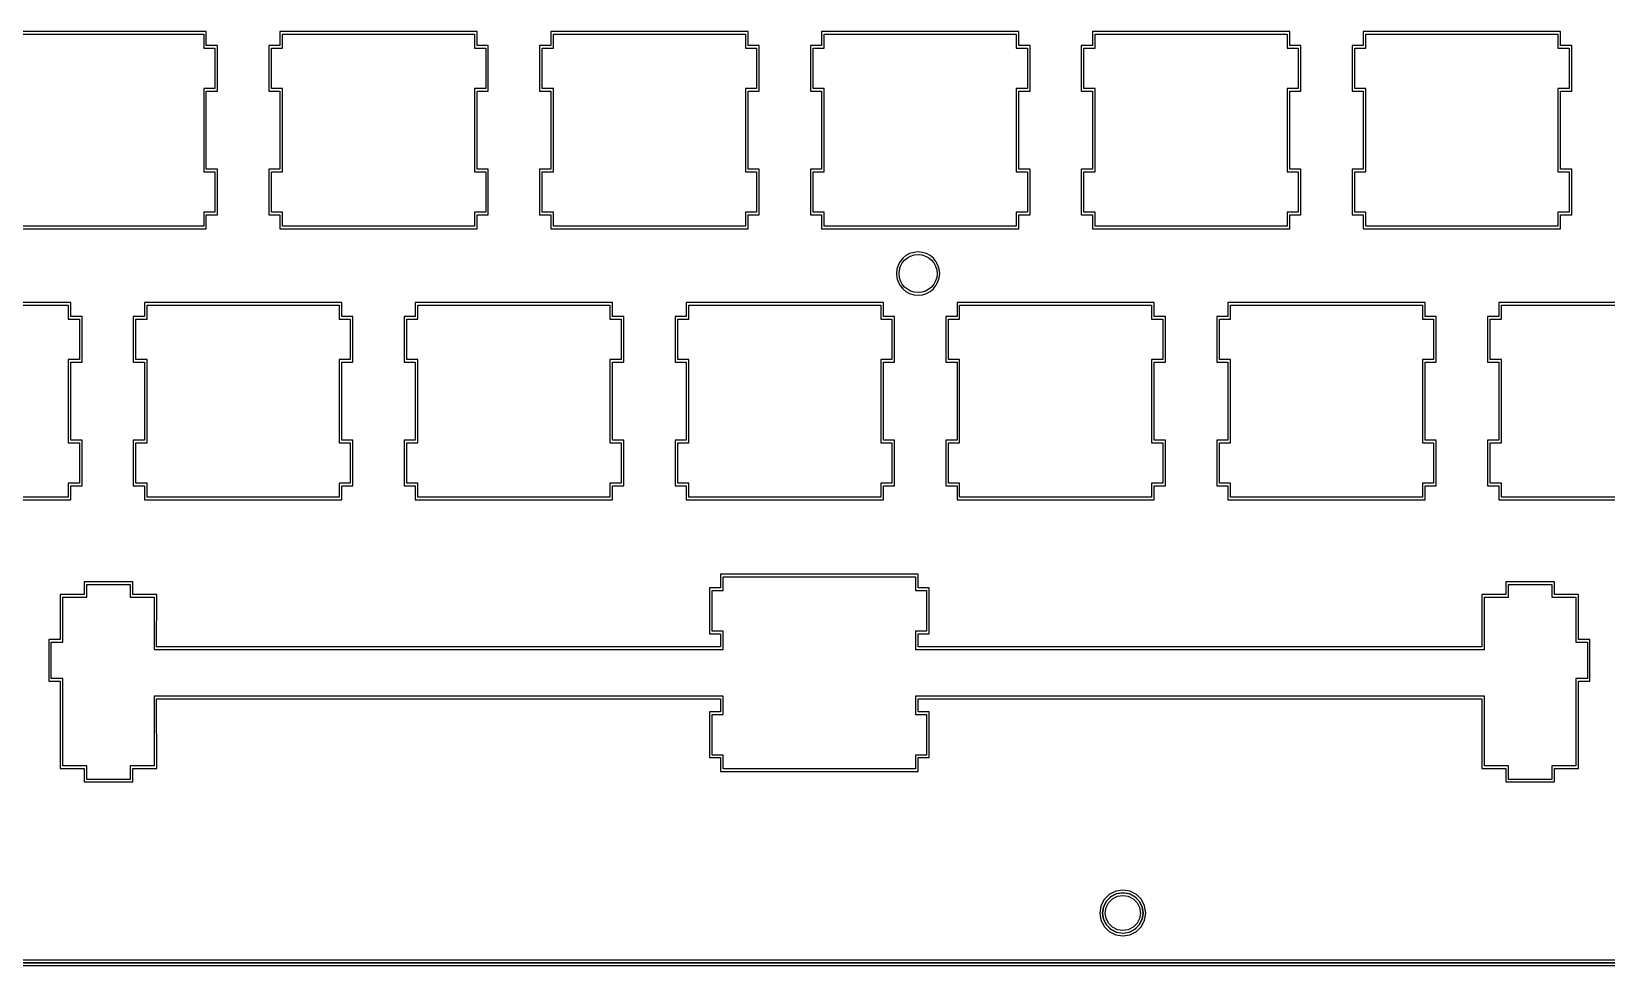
# Model space of a CAD drawing. Extents: x 5 to 332, y 5 to 122.
# Drawn here: x 91.6 to 202.4, y 4.8 to 70.5 of the extents above; entities that cross this region are included whole.
import ezdxf

# ---------------------------------------------------------------- set-up
doc = ezdxf.new("R2010")
doc.units = 0
doc.layers.add('Layer_1', color=7, linetype='CONTINUOUS')

msp = doc.modelspace()

# ---------------------------------------------------------------- linework, layer by layer
at = {"layer": 'Layer_1', "color": 7}
for p, q in [((103.93945, 70.46975), (90.064453, 70.46975)), ((90.25, 70.286158), (103.75586, 70.286158)), ((103.75586, 70.286158), (103.75586, 69.307643)), ((103.93945, 69.493188), (103.93945, 70.46975)), ((109.11523, 70.46975), (109.11523, 69.493188)), ((122.99023, 70.46975), (109.11523, 70.46975)), ((109.29883, 70.286158), (122.80469, 70.286158)), ((109.29883, 69.307643), (109.29883, 70.286158)), ((122.80469, 70.286158), (122.80469, 69.307643)), ((122.99023, 69.493188), (122.99023, 70.46975)), ((128.16406, 70.46975), (128.16406, 69.493188)), ((142.03906, 70.46975), (128.16406, 70.46975)), ((128.34961, 70.286158), (141.85547, 70.286158)), ((128.34961, 69.307643), (128.34961, 70.286158)), ((141.85547, 70.286158), (141.85547, 69.307643)), ((142.03906, 69.493188), (142.03906, 70.46975)), ((147.21484, 70.46975), (147.21484, 69.493188)), ((161.08984, 70.46975), (147.21484, 70.46975)), ((147.40039, 70.286158), (160.9043, 70.286158)), ((147.40039, 69.307643), (147.40039, 70.286158)), ((160.9043, 70.286158), (160.9043, 69.307643)), ((161.08984, 69.493188), (161.08984, 70.46975)), ((166.26562, 70.46975), (166.26562, 69.493188)), ((180.14062, 70.46975), (166.26562, 70.46975)), ((166.44922, 70.286158), (179.95508, 70.286158)), ((166.44922, 69.307643), (166.44922, 70.286158)), ((179.95508, 70.286158), (179.95508, 69.307643)), ((180.14062, 69.493188), (180.14062, 70.46975)), ((185.31445, 70.46975), (185.31445, 69.493188)), ((199.18945, 70.46975), (185.31445, 70.46975)), ((185.5, 70.286158), (199.00586, 70.286158)), ((185.5, 69.307641), (185.5, 70.286158)), ((199.00586, 70.286158), (199.00586, 69.307643)), ((199.18945, 69.493188), (199.18945, 70.46975)), ((103.75586, 69.307643), (104.53711, 69.307643)), ((104.72266, 69.493188), (103.93945, 69.493188)), ((104.53711, 69.307643), (104.53711, 66.46194)), ((104.72266, 66.276391), (104.72266, 69.493188)), ((109.11523, 69.493188), (108.33203, 69.493188)), ((108.33203, 69.493188), (108.33203, 69.399438)), ((108.33203, 69.399438), (108.33203, 66.276391)), ((108.51758, 66.46194), (108.51758, 69.307643)), ((108.51758, 69.307643), (109.29883, 69.307643)), ((122.80469, 69.307643), (123.58789, 69.307643)), ((123.77148, 69.493188), (122.99023, 69.493188)), ((123.58789, 69.307643), (123.58789, 66.46194)), ((123.77148, 66.276391), (123.77148, 69.493188)), ((128.16406, 69.493188), (127.38281, 69.493188)), ((127.38281, 69.493188), (127.38281, 69.399438)), ((127.38281, 69.399438), (127.38281, 66.276391)), ((127.56641, 66.46194), (127.56641, 69.307643)), ((127.56641, 69.307643), (128.34961, 69.307643)), ((141.85547, 69.307643), (142.63672, 69.307643)), ((142.82227, 69.493188), (142.03906, 69.493188)), ((142.63672, 69.307643), (142.63672, 66.46194)), ((142.82227, 66.276391), (142.82227, 69.493188)), ((147.21484, 69.493188), (146.43164, 69.493188)), ((146.43164, 69.493188), (146.43164, 69.399438)), ((146.43164, 69.399438), (146.43164, 66.276391)), ((146.61719, 66.46194), (146.61719, 69.307643)), ((146.61719, 69.307643), (147.40039, 69.307643)), ((160.9043, 69.307643), (161.6875, 69.307643)), ((161.87305, 69.493188), (161.08984, 69.493188)), ((161.6875, 69.307643), (161.6875, 66.46194)), ((161.87305, 66.276391), (161.87305, 69.493188)), ((166.26562, 69.493188), (165.48242, 69.493188)), ((165.48242, 69.493188), (165.48242, 69.399438)), ((165.48242, 69.399438), (165.48242, 66.276391)), ((165.66797, 66.46194), (165.66797, 69.307643)), ((165.66797, 69.307643), (166.44922, 69.307643)), ((179.95508, 69.307643), (180.73633, 69.307643)), ((180.92188, 69.493188), (180.14062, 69.493188)), ((180.73633, 69.307643), (180.73633, 66.46194)), ((180.92188, 66.276391), (180.92188, 69.493188)), ((185.31445, 69.493188), (184.5332, 69.493188)), ((184.5332, 69.493188), (184.5332, 69.399438)), ((184.5332, 69.399438), (184.5332, 66.276391)), ((184.7168, 66.461938), (184.7168, 69.307641)), ((184.7168, 69.307641), (185.5, 69.307641)), ((199.00586, 69.307643), (199.78711, 69.307643)), ((199.97266, 69.493188), (199.18945, 69.493188)), ((199.78711, 69.307643), (199.78711, 66.46194)), ((199.97266, 66.276391), (199.97266, 69.493188)), ((104.53711, 66.46194), (103.75586, 66.46194)), ((103.75586, 66.46194), (103.75586, 60.604518)), ((103.93945, 60.790062), (103.93945, 66.276391)), ((103.93945, 66.276391), (104.72266, 66.276391)), ((108.33203, 66.276391), (109.11523, 66.276391)), ((109.29883, 66.46194), (108.51758, 66.46194)), ((109.11523, 66.276391), (109.11523, 60.790062)), ((109.29883, 60.604518), (109.29883, 66.46194)), ((123.58789, 66.46194), (122.80469, 66.46194)), ((122.80469, 66.46194), (122.80469, 60.604518)), ((122.99023, 60.790062), (122.99023, 66.276391)), ((122.99023, 66.276391), (123.77148, 66.276391)), ((127.38281, 66.276391), (128.16406, 66.276391)), ((128.34961, 66.46194), (127.56641, 66.46194)), ((128.16406, 66.276391), (128.16406, 60.790062)), ((128.34961, 60.604518), (128.34961, 66.46194)), ((142.63672, 66.46194), (141.85547, 66.46194)), ((141.85547, 66.46194), (141.85547, 60.604518)), ((142.03906, 60.790062), (142.03906, 66.276391)), ((142.03906, 66.276391), (142.82227, 66.276391)), ((146.43164, 66.276391), (147.21484, 66.276391)), ((147.40039, 66.46194), (146.61719, 66.46194)), ((147.21484, 66.276391), (147.21484, 60.790062)), ((147.40039, 60.604518), (147.40039, 66.46194)), ((161.6875, 66.46194), (160.9043, 66.46194)), ((160.9043, 66.46194), (160.9043, 60.604518)), ((161.08984, 60.790062), (161.08984, 66.276391)), ((161.08984, 66.276391), (161.87305, 66.276391)), ((165.48242, 66.276391), (166.26562, 66.276391)), ((166.44922, 66.46194), (165.66797, 66.46194)), ((166.26562, 66.276391), (166.26562, 60.790062)), ((166.44922, 60.604518), (166.44922, 66.46194)), ((180.73633, 66.46194), (179.95508, 66.46194)), ((179.95508, 66.46194), (179.95508, 60.604518)), ((180.14062, 60.790062), (180.14062, 66.276391)), ((180.14062, 66.276391), (180.92188, 66.276391)), ((184.5332, 66.276391), (185.31445, 66.276391)), ((185.5, 66.461938), (184.7168, 66.461938)), ((185.31445, 66.276391), (185.31445, 60.790062)), ((185.5, 60.604516), (185.5, 66.461938)), ((199.78711, 66.46194), (199.00586, 66.46194)), ((199.00586, 66.46194), (199.00586, 60.604518)), ((199.18945, 60.790062), (199.18945, 66.276391)), ((199.18945, 66.276391), (199.97266, 66.276391)), ((103.75586, 60.604518), (104.53711, 60.604518)), ((104.72266, 60.790062), (103.93945, 60.790062)), ((104.53711, 60.604518), (104.53711, 57.758814)), ((104.72266, 57.573266), (104.72266, 60.790062)), ((109.11523, 60.790062), (108.33203, 60.790062)), ((108.33203, 60.790062), (108.33203, 57.573266)), ((108.51758, 57.758814), (108.51758, 60.604518)), ((108.51758, 60.604518), (109.29883, 60.604518)), ((122.80469, 60.604518), (123.58789, 60.604518)), ((123.77148, 60.790062), (122.99023, 60.790062)), ((123.58789, 60.604518), (123.58789, 57.758814)), ((123.77148, 57.573266), (123.77148, 60.790062)), ((128.16406, 60.790062), (127.38281, 60.790062)), ((127.38281, 60.790062), (127.38281, 57.573266)), ((127.56641, 57.758814), (127.56641, 60.604518)), ((127.56641, 60.604518), (128.34961, 60.604518)), ((141.85547, 60.604518), (142.63672, 60.604518)), ((142.82227, 60.790062), (142.03906, 60.790062)), ((142.63672, 60.604518), (142.63672, 57.758814)), ((142.82227, 57.573266), (142.82227, 60.790062)), ((147.21484, 60.790062), (146.43164, 60.790062)), ((146.43164, 60.790062), (146.43164, 57.573266)), ((146.61719, 57.758814), (146.61719, 60.604518)), ((146.61719, 60.604518), (147.40039, 60.604518)), ((160.9043, 60.604518), (161.6875, 60.604518)), ((161.87305, 60.790062), (161.08984, 60.790062)), ((161.6875, 60.604518), (161.6875, 57.758814)), ((161.87305, 57.573266), (161.87305, 60.790062)), ((166.26562, 60.790062), (165.48242, 60.790062)), ((165.48242, 60.790062), (165.48242, 57.573266)), ((165.66797, 57.758814), (165.66797, 60.604518)), ((165.66797, 60.604518), (166.44922, 60.604518)), ((179.95508, 60.604518), (180.73633, 60.604518)), ((180.92188, 60.790062), (180.14062, 60.790062)), ((180.73633, 60.604518), (180.73633, 57.758814)), ((180.92188, 57.573266), (180.92188, 60.790062)), ((185.31445, 60.790062), (184.5332, 60.790062)), ((184.5332, 60.790062), (184.5332, 57.573266)), ((184.7168, 57.758814), (184.7168, 60.604516)), ((184.7168, 60.604516), (185.5, 60.604516)), ((199.00586, 60.604518), (199.78711, 60.604518)), ((199.97266, 60.790062), (199.18945, 60.790062)), ((199.78711, 60.604518), (199.78711, 57.758814)), ((199.97266, 57.573266), (199.97266, 60.790062)), ((104.53711, 57.758814), (103.75586, 57.758814)), ((103.75586, 57.758814), (103.75586, 56.780299)), ((109.29883, 57.758814), (108.51758, 57.758814)), ((109.29883, 56.780299), (109.29883, 57.758814)), ((123.58789, 57.758814), (122.80469, 57.758814)), ((122.80469, 57.758814), (122.80469, 56.780299)), ((128.34961, 57.758814), (127.56641, 57.758814)), ((128.34961, 56.780299), (128.34961, 57.758814)), ((142.63672, 57.758814), (141.85547, 57.758814)), ((141.85547, 57.758814), (141.85547, 56.780299)), ((147.40039, 57.758814), (146.61719, 57.758814)), ((147.40039, 56.780299), (147.40039, 57.758814)), ((161.6875, 57.758814), (160.9043, 57.758814)), ((160.9043, 57.758814), (160.9043, 56.780299)), ((166.44922, 57.758814), (165.66797, 57.758814)), ((166.44922, 56.780299), (166.44922, 57.758814)), ((180.73633, 57.758814), (179.95508, 57.758814)), ((179.95508, 57.758814), (179.95508, 56.780299)), ((185.5, 57.758814), (184.7168, 57.758814)), ((185.5, 56.780299), (185.5, 57.758814)), ((199.78711, 57.758814), (199.00586, 57.758814)), ((199.00586, 57.758814), (199.00586, 56.780299)), ((90.064453, 56.596703), (103.93945, 56.596703)), ((103.75586, 56.780299), (90.25, 56.780299)), ((103.93945, 56.596703), (103.93945, 57.573266)), ((103.93945, 57.573266), (104.72266, 57.573266)), ((108.33203, 57.573266), (109.11523, 57.573266)), ((109.11523, 57.573266), (109.11523, 56.596703)), ((109.11523, 56.596703), (122.99023, 56.596703)), ((122.80469, 56.780299), (109.29883, 56.780299)), ((122.99023, 56.596703), (122.99023, 57.573266)), ((122.99023, 57.573266), (123.77148, 57.573266)), ((127.38281, 57.573266), (128.16406, 57.573266)), ((128.16406, 57.573266), (128.16406, 56.596703)), ((128.16406, 56.596703), (142.03906, 56.596703)), ((141.85547, 56.780299), (128.34961, 56.780299)), ((142.03906, 56.596703), (142.03906, 57.573266)), ((142.03906, 57.573266), (142.82227, 57.573266)), ((146.43164, 57.573266), (147.21484, 57.573266)), ((147.21484, 57.573266), (147.21484, 56.596703)), ((147.21484, 56.596703), (161.08984, 56.596703)), ((160.9043, 56.780299), (147.40039, 56.780299)), ((161.08984, 56.596703), (161.08984, 57.573266)), ((161.08984, 57.573266), (161.87305, 57.573266)), ((165.48242, 57.573266), (166.26562, 57.573266)), ((166.26562, 57.573266), (166.26562, 56.596703)), ((166.26562, 56.596703), (180.14062, 56.596703)), ((179.95508, 56.780299), (166.44922, 56.780299)), ((180.14062, 56.596703), (180.14062, 57.573266)), ((180.14062, 57.573266), (180.92188, 57.573266)), ((184.5332, 57.573266), (185.31445, 57.573266)), ((185.31445, 57.573266), (185.31445, 56.596703)), ((185.31445, 56.596703), (199.18945, 56.596703)), ((199.00586, 56.780299), (185.5, 56.780299)), ((199.18945, 56.596703), (199.18945, 57.573266)), ((199.18945, 57.573266), (199.97266, 57.573266)), ((153.99805, 54.975609), (153.99805, 54.975609)), ((153.99805, 54.790062), (153.99805, 54.790062)), ((94.414062, 51.420921), (80.539062, 51.420924)), ((80.724609, 51.235377), (94.230469, 51.235377)), ((94.230469, 51.235377), (94.230469, 50.256861)), ((94.414062, 50.442405), (94.414062, 51.420921)), ((99.589844, 51.420924), (99.589844, 50.442408)), ((113.46484, 51.420921), (99.589844, 51.420924)), ((99.775391, 51.235377), (113.2793, 51.235377)), ((99.775391, 50.256861), (99.775391, 51.235377)), ((113.2793, 51.235377), (113.2793, 50.256861)), ((113.46484, 50.442405), (113.46484, 51.420921)), ((118.64062, 51.420924), (118.64062, 50.442408)), ((132.51562, 51.420921), (118.64062, 51.420924)), ((118.82422, 51.235377), (132.33008, 51.235377)), ((118.82422, 50.256861), (118.82422, 51.235377)), ((132.33008, 51.235377), (132.33008, 50.256861)), ((132.51562, 50.442405), (132.51562, 51.420921)), ((137.68945, 51.420924), (137.68945, 50.442408)), ((151.56445, 51.420921), (137.68945, 51.420924)), ((137.875, 51.235377), (151.38086, 51.235377)), ((137.875, 50.256861), (137.875, 51.235377)), ((151.38086, 51.235377), (151.38086, 50.256861)), ((151.56445, 50.442405), (151.56445, 51.420921)), ((156.74023, 51.420924), (156.74023, 50.442408)), ((170.61523, 51.420921), (156.74023, 51.420924)), ((156.92383, 51.235377), (170.42969, 51.235377)), ((156.92383, 50.256861), (156.92383, 51.235377)), ((170.42969, 51.235377), (170.42969, 50.256861)), ((170.61523, 50.442405), (170.61523, 51.420921)), ((175.78906, 51.420924), (175.78906, 50.442408)), ((189.66406, 51.420921), (175.78906, 51.420924)), ((175.97461, 51.235377), (189.48047, 51.235377)), ((175.97461, 50.256861), (175.97461, 51.235377)), ((189.48047, 51.235377), (189.48047, 50.256861)), ((189.66406, 50.442405), (189.66406, 51.420921)), ((194.83984, 51.420924), (194.83984, 50.442408)), ((208.71484, 51.420921), (194.83984, 51.420924)), ((195.02539, 51.235377), (208.5293, 51.235377)), ((195.02539, 50.256861), (195.02539, 51.235377)), ((94.230469, 50.256861), (95.011719, 50.256861)), ((95.197266, 50.442405), (94.414062, 50.442405)), ((95.011719, 50.256861), (95.011719, 47.411158)), ((95.197266, 47.227561), (95.197266, 50.442405)), ((99.589844, 50.442408), (98.806641, 50.442408)), ((98.806641, 50.442408), (98.806641, 50.350608)), ((98.806641, 50.350608), (98.806641, 47.227561)), ((98.992188, 47.411158), (98.992188, 50.256861)), ((98.992188, 50.256861), (99.775391, 50.256861)), ((113.2793, 50.256861), (114.0625, 50.256861)), ((114.24805, 50.442405), (113.46484, 50.442405)), ((114.0625, 50.256861), (114.0625, 47.411158)), ((114.24805, 47.227561), (114.24805, 50.442405)), ((118.64062, 50.442408), (117.85742, 50.442408)), ((117.85742, 50.442408), (117.85742, 50.350608)), ((117.85742, 50.350608), (117.85742, 47.227561)), ((118.04297, 47.411158), (118.04297, 50.256861)), ((118.04297, 50.256861), (118.82422, 50.256861)), ((132.33008, 50.256861), (133.11133, 50.256861)), ((133.29688, 50.442405), (132.51562, 50.442405)), ((133.11133, 50.256861), (133.11133, 47.411158)), ((133.29688, 47.227561), (133.29688, 50.442405)), ((137.68945, 50.442408), (136.9082, 50.442408)), ((136.9082, 50.442408), (136.9082, 50.350608)), ((136.9082, 50.350608), (136.9082, 47.227561)), ((137.0918, 47.411158), (137.0918, 50.256861)), ((137.0918, 50.256861), (137.875, 50.256861)), ((151.38086, 50.256861), (152.16211, 50.256861)), ((152.34766, 50.442405), (151.56445, 50.442405)), ((152.16211, 50.256861), (152.16211, 47.411158)), ((152.34766, 47.227561), (152.34766, 50.442405)), ((156.74023, 50.442408), (155.95703, 50.442408)), ((155.95703, 50.442408), (155.95703, 50.350608)), ((155.95703, 50.350608), (155.95703, 47.227561)), ((156.14258, 47.411158), (156.14258, 50.256861)), ((156.14258, 50.256861), (156.92383, 50.256861)), ((170.42969, 50.256861), (171.21289, 50.256861)), ((171.39648, 50.442405), (170.61523, 50.442405)), ((171.21289, 50.256861), (171.21289, 47.411158)), ((171.39648, 47.227561), (171.39648, 50.442405)), ((175.78906, 50.442408), (175.00781, 50.442408)), ((175.00781, 50.442408), (175.00781, 50.350608)), ((175.00781, 50.350608), (175.00781, 47.227561)), ((175.19141, 47.411158), (175.19141, 50.256861)), ((175.19141, 50.256861), (175.97461, 50.256861)), ((189.48047, 50.256861), (190.26172, 50.256861)), ((190.44727, 50.442405), (189.66406, 50.442405)), ((190.26172, 50.256861), (190.26172, 47.411158)), ((190.44727, 47.227561), (190.44727, 50.442405)), ((194.83984, 50.442408), (194.05664, 50.442408)), ((194.05664, 50.442408), (194.05664, 50.350608)), ((194.05664, 50.350608), (194.05664, 47.227561)), ((194.24219, 47.411158), (194.24219, 50.256861)), ((194.24219, 50.256861), (195.02539, 50.256861)), ((95.011719, 47.411158), (94.230469, 47.411158)), ((94.230469, 47.411158), (94.230469, 41.55569)), ((94.414062, 41.73928), (94.414062, 47.227561)), ((94.414062, 47.227561), (95.197266, 47.227561)), ((98.806641, 47.227561), (99.589844, 47.227561)), ((99.775391, 47.411158), (98.992188, 47.411158)), ((99.589844, 47.227561), (99.589844, 41.73928)), ((99.775391, 41.55569), (99.775391, 47.411158)), ((114.0625, 47.411158), (113.2793, 47.411158)), ((113.2793, 47.411158), (113.2793, 41.55569)), ((113.46484, 41.73928), (113.46484, 47.227561)), ((113.46484, 47.227561), (114.24805, 47.227561)), ((117.85742, 47.227561), (118.64062, 47.227561)), ((118.82422, 47.411158), (118.04297, 47.411158)), ((118.64062, 47.227561), (118.64062, 41.73928)), ((118.82422, 41.55569), (118.82422, 47.411158)), ((133.11133, 47.411158), (132.33008, 47.411158)), ((132.33008, 47.411158), (132.33008, 41.55569)), ((132.51562, 41.73928), (132.51562, 47.227561)), ((132.51562, 47.227561), (133.29688, 47.227561)), ((136.9082, 47.227561), (137.68945, 47.227561)), ((137.875, 47.411158), (137.0918, 47.411158)), ((137.68945, 47.227561), (137.68945, 41.73928)), ((137.875, 41.55569), (137.875, 47.411158)), ((152.16211, 47.411158), (151.38086, 47.411158)), ((151.38086, 47.411158), (151.38086, 41.55569)), ((151.56445, 41.73928), (151.56445, 47.227561)), ((151.56445, 47.227561), (152.34766, 47.227561)), ((155.95703, 47.227561), (156.74023, 47.227561)), ((156.92383, 47.411158), (156.14258, 47.411158)), ((156.74023, 47.227561), (156.74023, 41.73928)), ((156.92383, 41.55569), (156.92383, 47.411158)), ((171.21289, 47.411158), (170.42969, 47.411158)), ((170.42969, 47.411158), (170.42969, 41.55569)), ((170.61523, 41.73928), (170.61523, 47.227561)), ((170.61523, 47.227561), (171.39648, 47.227561)), ((175.00781, 47.227561), (175.78906, 47.227561)), ((175.97461, 47.411158), (175.19141, 47.411158)), ((175.78906, 47.227561), (175.78906, 41.73928)), ((175.97461, 41.55569), (175.97461, 47.411158)), ((190.26172, 47.411158), (189.48047, 47.411158)), ((189.48047, 47.411158), (189.48047, 41.55569)), ((189.66406, 41.73928), (189.66406, 47.227561)), ((189.66406, 47.227561), (190.44727, 47.227561)), ((194.05664, 47.227561), (194.83984, 47.227561)), ((195.02539, 47.411158), (194.24219, 47.411158)), ((194.83984, 47.227561), (194.83984, 41.73928)), ((195.02539, 41.55569), (195.02539, 47.411158)), ((94.230469, 41.55569), (95.011719, 41.55569)), ((95.197266, 41.73928), (94.414062, 41.73928)), ((95.011719, 41.55569), (95.011719, 38.708033)), ((95.197266, 38.524437), (95.197266, 41.73928)), ((99.589844, 41.73928), (98.806641, 41.73928)), ((98.806641, 41.73928), (98.806641, 38.524437)), ((98.992188, 38.708033), (98.992188, 41.55569)), ((98.992188, 41.55569), (99.775391, 41.55569)), ((113.2793, 41.55569), (114.0625, 41.55569)), ((114.24805, 41.73928), (113.46484, 41.73928)), ((114.0625, 41.55569), (114.0625, 38.708033)), ((114.24805, 38.524437), (114.24805, 41.73928)), ((118.64062, 41.73928), (117.85742, 41.73928)), ((117.85742, 41.73928), (117.85742, 38.524437)), ((118.04297, 38.708033), (118.04297, 41.55569)), ((118.04297, 41.55569), (118.82422, 41.55569)), ((132.33008, 41.55569), (133.11133, 41.55569)), ((133.29688, 41.73928), (132.51562, 41.73928)), ((133.11133, 41.55569), (133.11133, 38.708033)), ((133.29688, 38.524437), (133.29688, 41.73928)), ((137.68945, 41.73928), (136.9082, 41.73928)), ((136.9082, 41.73928), (136.9082, 38.524437)), ((137.0918, 38.708033), (137.0918, 41.55569)), ((137.0918, 41.55569), (137.875, 41.55569)), ((151.38086, 41.55569), (152.16211, 41.55569)), ((152.34766, 41.73928), (151.56445, 41.73928)), ((152.16211, 41.55569), (152.16211, 38.708033)), ((152.34766, 38.524437), (152.34766, 41.73928)), ((156.74023, 41.73928), (155.95703, 41.73928)), ((155.95703, 41.73928), (155.95703, 38.524437)), ((156.14258, 38.708033), (156.14258, 41.55569)), ((156.14258, 41.55569), (156.92383, 41.55569)), ((170.42969, 41.55569), (171.21289, 41.55569)), ((171.39648, 41.73928), (170.61523, 41.73928)), ((171.21289, 41.55569), (171.21289, 38.708033)), ((171.39648, 38.524437), (171.39648, 41.73928)), ((175.78906, 41.73928), (175.00781, 41.73928)), ((175.00781, 41.73928), (175.00781, 38.524437)), ((175.19141, 38.708033), (175.19141, 41.55569)), ((175.19141, 41.55569), (175.97461, 41.55569)), ((189.48047, 41.55569), (190.26172, 41.55569)), ((190.44727, 41.73928), (189.66406, 41.73928)), ((190.26172, 41.55569), (190.26172, 38.708033)), ((190.44727, 38.524437), (190.44727, 41.73928)), ((194.83984, 41.73928), (194.05664, 41.73928)), ((194.05664, 41.73928), (194.05664, 38.524437)), ((194.24219, 38.708033), (194.24219, 41.55569)), ((194.24219, 41.55569), (195.02539, 41.55569)), ((94.230469, 37.731471), (80.724609, 37.731471)), ((95.011719, 38.708033), (94.230469, 38.708033)), ((94.230469, 38.708033), (94.230469, 37.731471)), ((94.414062, 37.545921), (94.414062, 38.524437)), ((94.414062, 38.524437), (95.197266, 38.524437)), ((98.806641, 38.524437), (99.589844, 38.524437)), ((99.775391, 38.708033), (98.992188, 38.708033)), ((99.589844, 38.524437), (99.589844, 37.545921)), ((99.775391, 37.731471), (99.775391, 38.708033)), ((113.2793, 37.731471), (99.775391, 37.731471)), ((114.0625, 38.708033), (113.2793, 38.708033)), ((113.2793, 38.708033), (113.2793, 37.731471)), ((113.46484, 37.545921), (113.46484, 38.524437)), ((113.46484, 38.524437), (114.24805, 38.524437)), ((117.85742, 38.524437), (118.64062, 38.524437)), ((118.82422, 38.708033), (118.04297, 38.708033)), ((118.64062, 38.524437), (118.64062, 37.545921)), ((118.82422, 37.731471), (118.82422, 38.708033)), ((132.33008, 37.731471), (118.82422, 37.731471)), ((133.11133, 38.708033), (132.33008, 38.708033)), ((132.33008, 38.708033), (132.33008, 37.731471)), ((132.51562, 37.545921), (132.51562, 38.524437)), ((132.51562, 38.524437), (133.29688, 38.524437)), ((136.9082, 38.524437), (137.68945, 38.524437)), ((137.875, 38.708033), (137.0918, 38.708033)), ((137.68945, 38.524437), (137.68945, 37.545921)), ((137.875, 37.731471), (137.875, 38.708033)), ((151.38086, 37.731471), (137.875, 37.731471)), ((152.16211, 38.708033), (151.38086, 38.708033)), ((151.38086, 38.708033), (151.38086, 37.731471)), ((151.56445, 37.545921), (151.56445, 38.524437)), ((151.56445, 38.524437), (152.34766, 38.524437)), ((155.95703, 38.524437), (156.74023, 38.524437)), ((156.92383, 38.708033), (156.14258, 38.708033)), ((156.74023, 38.524437), (156.74023, 37.545921)), ((156.92383, 37.731471), (156.92383, 38.708033)), ((170.42969, 37.731471), (156.92383, 37.731471)), ((171.21289, 38.708033), (170.42969, 38.708033)), ((170.42969, 38.708033), (170.42969, 37.731471)), ((170.61523, 37.545921), (170.61523, 38.524437)), ((170.61523, 38.524437), (171.39648, 38.524437)), ((175.00781, 38.524437), (175.78906, 38.524437)), ((175.97461, 38.708033), (175.19141, 38.708033)), ((175.78906, 38.524437), (175.78906, 37.545921)), ((175.97461, 37.731471), (175.97461, 38.708033)), ((189.48047, 37.731471), (175.97461, 37.731471)), ((190.26172, 38.708033), (189.48047, 38.708033)), ((189.48047, 38.708033), (189.48047, 37.731471)), ((189.66406, 37.545921), (189.66406, 38.524437)), ((189.66406, 38.524437), (190.44727, 38.524437)), ((194.05664, 38.524437), (194.83984, 38.524437)), ((195.02539, 38.708033), (194.24219, 38.708033)), ((194.83984, 38.524437), (194.83984, 37.545921)), ((195.02539, 37.731471), (195.02539, 38.708033)), ((208.5293, 37.731471), (195.02539, 37.731471)), ((80.539062, 37.545921), (94.414062, 37.545921)), ((99.589844, 37.545921), (113.46484, 37.545921)), ((118.64062, 37.545921), (132.51562, 37.545921)), ((137.68945, 37.545921), (151.56445, 37.545921)), ((156.74023, 37.545921), (170.61523, 37.545921)), ((175.78906, 37.545921), (189.66406, 37.545921)), ((194.83984, 37.545921), (208.71484, 37.545921)), ((153.99609, 32.327172), (140.11328, 32.327171)), ((140.11328, 32.327171), (140.11328, 31.348655)), ((140.29688, 32.141624), (153.8125, 32.141624)), ((140.29693, 31.163198), (140.29688, 32.141624)), ((153.8125, 32.141624), (153.8125, 31.163108)), ((153.99609, 31.348655), (153.99609, 32.327172)), ((98.761819, 31.790111), (95.347756, 31.790111)), ((95.347756, 31.790111), (95.347756, 30.887768)), ((95.533303, 30.704214), (95.533303, 31.604605)), ((95.533303, 31.604605), (98.578225, 31.604605)), ((98.578225, 31.604605), (98.578225, 30.704214)), ((98.761819, 30.887768), (98.761819, 31.790111)), ((140.11328, 31.348655), (139.33008, 31.348655)), ((139.33008, 31.348655), (139.33008, 28.131858)), ((139.51567, 28.315542), (139.51567, 31.163198)), ((139.51567, 31.163198), (140.29693, 31.163198)), ((153.8125, 31.163108), (154.59375, 31.163108)), ((154.7793, 31.348655), (153.99609, 31.348655)), ((154.59375, 31.163108), (154.59375, 28.315452)), ((154.7793, 28.131858), (154.7793, 31.348655)), ((198.76172, 31.790061), (195.34766, 31.790061)), ((195.34766, 31.790061), (195.34766, 30.887718)), ((195.53325, 30.704124), (195.53325, 31.604515)), ((195.53325, 31.604515), (198.57622, 31.604515)), ((198.57622, 31.604515), (198.57622, 30.704124)), ((198.76172, 30.887718), (198.76172, 31.790061)), ((95.347756, 30.887768), (93.660256, 30.887768)), ((93.660256, 30.887768), (93.660256, 27.727611)), ((93.845803, 27.542105), (93.845803, 30.704214)), ((93.845803, 30.704214), (95.533303, 30.704214)), ((98.578225, 30.704214), (100.26572, 30.704214)), ((100.45127, 30.887768), (98.761819, 30.887768)), ((100.26572, 30.704214), (100.26372, 27.028429)), ((100.44727, 27.213939), (100.45127, 30.887768)), ((195.34766, 30.887718), (193.66016, 30.887718)), ((193.66016, 30.887718), (193.66016, 27.211939)), ((193.84375, 27.028339), (193.84575, 30.704124)), ((193.84575, 30.704124), (195.53325, 30.704124)), ((198.57622, 30.704124), (200.26567, 30.704124)), ((200.44922, 30.887718), (198.76172, 30.887718)), ((200.26567, 30.704124), (200.26567, 27.542015)), ((200.44922, 27.727561), (200.44922, 30.887718)), ((93.660256, 27.727611), (92.853616, 27.727611)), ((92.853616, 27.727611), (92.853616, 24.803779)), ((139.33008, 28.131858), (140.11328, 28.131858)), ((140.29693, 28.315542), (139.51567, 28.315542)), ((140.11328, 28.131858), (140.11328, 27.211939)), ((140.29693, 27.028429), (140.29693, 28.315542)), ((154.59375, 28.315452), (153.8125, 28.315452)), ((153.8125, 28.315452), (153.8125, 27.028339)), ((153.99609, 27.211939), (153.99609, 28.131858)), ((153.99609, 28.131858), (154.7793, 28.131858)), ((201.25781, 27.727561), (200.44922, 27.727561)), ((201.25781, 24.803729), (201.25781, 27.727561)), ((93.037209, 24.987419), (93.037209, 27.542105)), ((93.037209, 27.542105), (93.845803, 27.542105)), ((100.26372, 27.028429), (140.29693, 27.028429)), ((140.11328, 27.211939), (100.44727, 27.213939)), ((153.8125, 27.028339), (153.9043, 27.028339)), ((153.9043, 27.028339), (193.84375, 27.028339)), ((193.66016, 27.211939), (153.99609, 27.211939)), ((200.26567, 27.542015), (201.07232, 27.542015)), ((201.07232, 27.542015), (201.07232, 24.987329)), ((92.853616, 24.803779), (93.660256, 24.803779)), ((93.845803, 24.987419), (93.037209, 24.987419)), ((93.660256, 24.803779), (93.660256, 18.669019)), ((93.845803, 18.854609), (93.845803, 24.987419)), ((201.07232, 24.987329), (200.26567, 24.987329)), ((200.26567, 24.987329), (200.26567, 18.854519)), ((200.44922, 18.668969), (200.44922, 24.803729)), ((200.44922, 24.803729), (201.25781, 24.803729)), ((140.29693, 23.743279), (100.26372, 23.743279)), ((100.26372, 23.743279), (100.26572, 18.854609)), ((100.45127, 18.669019), (100.44727, 23.557689)), ((100.44727, 23.557689), (140.11328, 23.557689)), ((140.11328, 23.557689), (140.11328, 22.639719)), ((140.29693, 22.454209), (140.29693, 23.743279)), ((193.84575, 23.739279), (153.81255, 23.743279)), ((153.81255, 23.743279), (153.81255, 22.454209)), ((153.99609, 22.639719), (153.99609, 23.557689)), ((153.99609, 23.557689), (193.66016, 23.555689)), ((193.66016, 23.555689), (193.66016, 18.668969)), ((193.84575, 18.854519), (193.84575, 23.739279)), ((140.11328, 22.639719), (139.33008, 22.639719)), ((139.33008, 22.639719), (139.33008, 19.420969)), ((139.51567, 19.606559), (139.51567, 22.454209)), ((139.51567, 22.454209), (140.29693, 22.454209)), ((153.81255, 22.454209), (154.5938, 22.454209)), ((154.7793, 22.639719), (153.99609, 22.639719)), ((154.5938, 22.454209), (154.5938, 19.606559)), ((154.7793, 19.420969), (154.7793, 22.639719)), ((95.533303, 18.854609), (93.845803, 18.854609)), ((95.533303, 17.893669), (95.533303, 18.854609)), ((100.26572, 18.854609), (98.578225, 18.854609)), ((98.578225, 18.854609), (98.578225, 17.893669)), ((139.33008, 19.420969), (140.11328, 19.420969)), ((140.29693, 19.606559), (139.51567, 19.606559)), ((140.11328, 19.420969), (140.11328, 18.442459)), ((140.29693, 18.628039), (140.29693, 19.606559)), ((154.5938, 19.606559), (153.81255, 19.606559)), ((153.81255, 19.606559), (153.81255, 18.628039)), ((153.99609, 18.442459), (153.99609, 19.420969)), ((153.99609, 19.420969), (154.7793, 19.420969)), ((195.53325, 18.854519), (193.84575, 18.854519)), ((195.53325, 17.893579), (195.53325, 18.854519)), ((200.26567, 18.854519), (198.57622, 18.854519)), ((198.57622, 18.854519), (198.57622, 17.893579)), ((93.660256, 18.669019), (95.347756, 18.669019)), ((95.347756, 18.669019), (95.347756, 17.710029)), ((98.578225, 17.893669), (95.533303, 17.893669)), ((98.761819, 17.710029), (98.761819, 18.669019)), ((98.761819, 18.669019), (100.45127, 18.669019)), ((140.11328, 18.442459), (153.99609, 18.442459)), ((153.81255, 18.628039), (140.29693, 18.628039)), ((193.66016, 18.668969), (195.34766, 18.668969)), ((195.34766, 18.668969), (195.34766, 17.709979)), ((198.57622, 17.893579), (195.53325, 17.893579)), ((198.76172, 17.709979), (198.76172, 18.668969)), ((198.76172, 18.668969), (200.44922, 18.668969)), ((95.347756, 17.710029), (98.761819, 17.710029)), ((195.34766, 17.709979), (198.76172, 17.709979)), ((167.90234, 10.03813), (167.45117, 9.80766)), ((168.40234, 10.11623), (167.90234, 10.03813)), ((168.90039, 10.03827), (168.40234, 10.11623)), ((169.35156, 9.8078), (168.90039, 10.03827)), ((166.86328, 8.99907), (166.78318, 8.49907)), ((167.0918, 9.45024), (166.86328, 8.99907)), ((166.97072, 8.49906), (167.04102, 8.94242)), ((167.05078, 8.93818), (166.98048, 8.49873)), ((167.04102, 8.94242), (167.24414, 9.3389)), ((167.25195, 9.33466), (167.05078, 8.93818)), ((167.45117, 9.80766), (167.0918, 9.45024)), ((167.16792, 8.49909), (167.22852, 8.8819)), ((167.22852, 8.8819), (167.4043, 9.2237)), ((167.24414, 9.3389), (167.56055, 9.65726)), ((167.56641, 9.64716), (167.25195, 9.33466)), ((167.4043, 9.2237), (167.67578, 9.49713)), ((167.56055, 9.65726), (167.95898, 9.86039)), ((167.96289, 9.85029), (167.56641, 9.64716)), ((167.67578, 9.49713), (168.02148, 9.67292)), ((167.95898, 9.86039), (168.40234, 9.92869)), ((168.40234, 9.91869), (167.96289, 9.85029)), ((168.02148, 9.67292), (168.40234, 9.73342)), ((168.40234, 9.92869), (168.8418, 9.86039)), ((168.83986, 9.85029), (168.40234, 9.91869)), ((168.40234, 9.73342), (168.78125, 9.67292)), ((168.78125, 9.67292), (169.12695, 9.49713)), ((169.23635, 9.64716), (168.83986, 9.85029)), ((168.8418, 9.86039), (169.24219, 9.65726)), ((169.12695, 9.49713), (169.39844, 9.2237)), ((169.5508, 9.33466), (169.23635, 9.64716)), ((169.24219, 9.65726), (169.55859, 9.3389)), ((169.71094, 9.45038), (169.35156, 9.8078)), ((169.39844, 9.2237), (169.57227, 8.8819)), ((169.75002, 8.93818), (169.5508, 9.33466)), ((169.55859, 9.3389), (169.75977, 8.94242)), ((169.57227, 8.8819), (169.63477, 8.49909)), ((169.9375, 8.99921), (169.71094, 9.45038)), ((169.82232, 8.49873), (169.75002, 8.93818)), ((169.75977, 8.94242), (169.83207, 8.49906)), ((170.0195, 8.49921), (169.9375, 8.99921)), ((166.78318, 8.49907), (166.86328, 8.00102)), ((166.86328, 8.00102), (167.07812, 7.57719)), ((167.04102, 8.05765), (166.97072, 8.49906)), ((166.98048, 8.49873), (167.05078, 8.06123)), ((167.24609, 7.65726), (167.04102, 8.05765)), ((167.05078, 8.06123), (167.25586, 7.65888)), ((167.22852, 8.11823), (167.16792, 8.49909)), ((167.4082, 7.77057), (167.22852, 8.11823)), ((167.67578, 7.50299), (167.4082, 7.77057)), ((169.39844, 7.77643), (169.12695, 7.50299)), ((169.57227, 8.11823), (169.39844, 7.77643)), ((169.5508, 7.66474), (169.75002, 8.06123)), ((169.75977, 8.05765), (169.55859, 7.65921)), ((169.63477, 8.49909), (169.57227, 8.11823)), ((169.71094, 7.54804), (169.9375, 8.00116)), ((169.75002, 8.06123), (169.82232, 8.49873)), ((169.83207, 8.49906), (169.75977, 8.05765)), ((169.9375, 8.00116), (170.0195, 8.49921)), ((167.07812, 7.57719), (167.08982, 7.54989)), ((167.08982, 7.54989), (167.45115, 7.19247)), ((167.56055, 7.34281), (167.24609, 7.65726)), ((167.25586, 7.65888), (167.56641, 7.35224)), ((167.45115, 7.19247), (167.90232, 6.962)), ((167.96094, 7.13968), (167.56055, 7.34281)), ((167.56641, 7.35224), (167.96289, 7.14912)), ((168.02148, 7.32721), (167.67578, 7.50299)), ((167.90232, 6.962), (168.40232, 6.8839)), ((168.40234, 7.06938), (167.96094, 7.13968)), ((167.96289, 7.14912), (168.40234, 7.08072)), ((168.40234, 7.26661), (168.02148, 7.32721)), ((168.40232, 6.8839), (168.41602, 6.8859)), ((168.78125, 7.32721), (168.40234, 7.26661)), ((168.8418, 7.13968), (168.40234, 7.06938)), ((168.40234, 7.08072), (168.41604, 7.08272)), ((168.41602, 6.8859), (168.90039, 6.9621)), ((168.41604, 7.08272), (168.83986, 7.14912)), ((169.12695, 7.50299), (168.78125, 7.32721)), ((168.83986, 7.14912), (169.23635, 7.35224)), ((169.24219, 7.34281), (168.8418, 7.13968)), ((168.90039, 6.9621), (169.35156, 7.19257)), ((169.23635, 7.35224), (169.5508, 7.66474)), ((169.55859, 7.65921), (169.24219, 7.34281)), ((169.35156, 7.19257), (169.71094, 7.54804)), ((7, 4.80946), (329.80664, 4.80946)), ((329.80263, 4.99506), (7.003906, 4.99506)), ((7.003912, 5.00487), (329.802736, 5.00487)), ((329.798738, 5.19035), (7.007813, 5.19035))]:
    msp.add_line(p, q, dxfattribs=at)
for points in [[(153.99805, 54.975609), (153.15871, 54.975612), (152.47656, 54.293467), (152.47656, 53.454125)], [(152.66211, 53.454125), (152.66211, 54.193532), (153.25864, 54.790065), (153.99805, 54.790062)], [(155.52148, 53.454125), (155.52148, 54.293467), (154.83739, 54.975612), (153.99805, 54.975609)], [(153.99805, 54.790062), (154.73745, 54.790065), (155.33594, 54.193532), (155.33594, 53.454125)], [(152.47656, 53.454125), (152.47656, 52.614783), (153.15871, 51.930685), (153.99805, 51.930688)], [(153.99805, 52.116234), (153.25864, 52.116232), (152.66211, 52.714718), (152.66211, 53.454125)], [(153.99805, 51.930688), (154.83739, 51.930685), (155.52148, 52.614783), (155.52148, 53.454125)], [(155.33594, 53.454125), (155.33594, 52.714718), (154.73745, 52.116232), (153.99805, 52.116234)]]:
    msp.add_open_spline(points, degree=3, dxfattribs=at)

doc.saveas('drawing.dxf')
